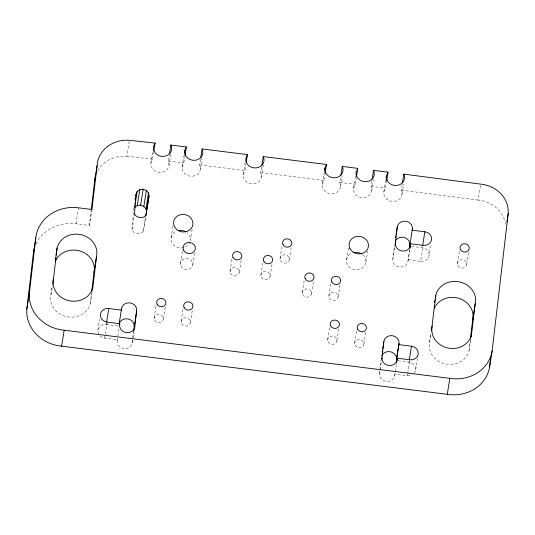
<?xml version="1.0" encoding="UTF-8"?>
<svg xmlns="http://www.w3.org/2000/svg" width="535" height="535" viewBox="0 0 535 535"><rect width="100%" height="100%" fill="white"/><g stroke="black" fill="none" stroke-linecap="round" stroke-linejoin="round"><path stroke-width="0.4" stroke-dasharray="2.67 2.01" d="M145.594 217.564L143.347 231.347A6.614 5.939 9 0 1 131.991 229.93L134.031 206.256M92.013 292.872L90.368 303.251A20.156 18.103 9 0 1 66.641 316.687A20.156 18.103 9 0 1 50.959 294.812L52.189 284.272M35.992 244.12A38.868 34.902 9 0 1 75.93 223.77L89.432 225.449L91.164 210.616M90.368 303.251L91.505 293.521M134.151 330.77L132.252 342.734A7.624 6.848 9 0 1 123.893 348.599A7.624 6.848 9 0 1 117.118 340.849L117.259 339.665L104.666 338.093A7.624 6.848 9 0 1 100.226 336.114M132.252 342.734L133.576 331.419M396.375 364.388L394.603 375.563A7.624 6.848 9 0 1 386.243 381.422A7.624 6.848 9 0 1 379.469 373.671L381.074 359.935M409.736 249.965L407.971 261.133A7.624 6.848 9 0 1 399.605 266.992A7.624 6.848 9 0 1 392.83 259.248L394.435 245.505M394.603 375.563L394.763 374.186L407.356 375.757A7.624 6.848 9 0 0 412.124 374.928M407.971 261.133L409.643 250.186M470.713 340.14L469.068 350.512A20.156 18.103 9 0 1 445.347 363.954A20.156 18.103 9 0 1 429.659 342.072L430.702 333.158M469.068 350.512L470.205 340.788M371.892 180.716L371.009 186.3A9.182 8.246 9 0 1 364.074 197.616A9.182 8.246 9 0 1 353.528 188.273L355.387 184.348L356.337 177.961M50.959 294.812L52.35 286.038M75.93 223.77L78.458 207.807M89.432 225.449L91.953 209.493M97.898 330.349L99.664 319.174M97.744 170.765A30.95 27.793 9 0 1 126.855 156.247L129.256 141.086M98.514 333.873A7.624 6.848 9 0 1 106.258 324.484L106.512 322.893M104.666 338.093L105.174 334.903M105.301 334.108L107.194 322.137M134.158 205.46L134.405 203.862M131.991 229.93L134.519 213.973M117.118 340.849L119.024 328.497M170.859 154.087L169.087 165.255A9.182 8.246 9 0 1 159.022 172.31A9.182 8.246 9 0 1 150.87 162.981L152.769 151.01M150.87 162.981L152.555 159.149L153.572 152.722M143.347 231.347L145.627 216.989M169.087 165.255L168.338 161.102L169.227 155.484M154.154 317.964L156.173 305.197M200.478 159.323L199.595 164.907A9.182 8.246 9 0 1 192.66 176.222A9.182 8.246 9 0 1 182.114 166.88L183.886 155.712M171.073 237.968L173.093 225.202M182.114 166.88L183.813 162.934L184.829 156.554M163.382 319.114L165.402 306.348M180.509 263.22L182.529 250.454M200.337 169.154L202.103 157.986M192.152 229.207L190.386 240.375A9.73 8.741 9 0 0 187.083 232.738M181.144 321.334L183.171 308.568M192.834 264.758L194.733 252.787M190.373 322.485L192.399 309.718M261.602 166.947L260.719 172.537A9.182 8.246 9 0 1 253.784 183.853A9.182 8.246 9 0 1 243.244 174.51L245.264 161.744M243.244 174.51L244.943 170.565L245.953 164.185M230.043 271.145L232.07 258.378M239.279 272.295L241.171 260.331M261.461 176.784L263.36 164.813M260.899 274.997L262.792 263.026M270.128 276.147L272.021 264.176M280.059 258.385L282.079 245.618M289.288 259.535L291.314 246.769M302.295 292.491L304.315 279.725M340.521 177.613L339.758 182.402A9.182 8.246 9 0 1 332.83 193.717A9.182 8.246 9 0 1 322.284 184.374L324.304 171.608M322.284 184.374L323.983 180.429L324.992 174.049M311.524 293.641L313.423 281.671M340.501 186.648L342.146 176.276M328.891 295.808L330.918 283.042M327.688 339.618L329.714 326.852M353.528 188.273L355.427 176.303M338.127 296.958L340.146 284.192M346.586 259.876L348.479 247.906M336.923 340.775L338.943 328.008M371.751 190.547L373.517 179.379M365.9 262.284L367.665 251.116M354.685 342.988L356.705 330.222M402.166 184.495L401.283 190.079A9.182 8.246 9 0 1 394.348 201.394A9.182 8.246 9 0 1 383.802 192.052L385.702 180.081M383.802 192.052L385.501 188.106L386.517 181.726M363.914 344.139L365.94 331.372M402.026 194.325L403.664 183.953M392.83 259.248L394.73 247.277M379.469 373.671L379.977 370.481M380.104 369.685L381.361 361.707M408.131 259.763L420.717 261.334L422.991 246.969M414.304 373.176A7.624 6.848 9 0 0 408.941 362.155L409.195 360.557M407.356 375.757L407.603 374.166M407.73 373.363L409.629 361.399M420.717 261.334A7.624 6.848 9 0 0 429.077 255.476L430.849 244.301M415.715 369.899L417.487 358.731M429.659 342.072L431.049 333.298M457.492 263.3L459.518 250.534M466.727 264.45L468.62 252.48M505.495 224.299A29.753 26.717 9 0 0 478.176 200.09L480.577 184.929M126.855 156.247L152.555 159.149M168.338 161.102L183.813 162.934M199.595 164.907L244.943 170.565M260.719 172.537L323.983 180.429M339.758 182.402L355.387 184.348M371.009 186.3L385.501 188.106M411.295 246.347L422.309 247.725A7.624 6.848 9 0 1 429.077 255.476M397.926 360.777L408.941 362.155M106.258 324.484L118.061 325.962M401.283 190.079L478.176 200.09M190.065 241.853A9.73 8.741 9 0 1 184.675 247.297M183.913 247.544A9.73 8.741 9 0 1 171.702 242.121A9.73 8.741 9 0 1 176.777 231.053M362.596 254.647A9.73 8.741 9 0 1 362.583 267.908A9.73 8.741 9 0 1 348.044 265.52A9.73 8.741 9 0 1 352.291 252.955M302.67 294.645A4.654 4.18 9 0 0 310.661 295.641A4.654 4.18 9 0 0 307.391 288.913A4.654 4.18 9 0 0 302.67 294.645M261.274 277.15A4.654 4.18 9 0 0 269.265 278.147A4.654 4.18 9 0 0 265.995 271.419A4.654 4.18 9 0 0 261.274 277.15M280.434 260.538A4.654 4.18 9 0 0 288.432 261.535A4.654 4.18 9 0 0 285.162 254.814A4.654 4.18 9 0 0 280.434 260.538M329.272 297.962A4.654 4.18 9 0 0 337.264 298.958A4.654 4.18 9 0 0 333.994 292.237A4.654 4.18 9 0 0 329.272 297.962M328.069 341.771A4.654 4.18 9 0 0 336.06 342.768A4.654 4.18 9 0 0 332.79 336.047A4.654 4.18 9 0 0 328.069 341.771M181.519 323.481A4.654 4.18 9 0 0 189.517 324.484A4.654 4.18 9 0 0 186.247 317.757A4.654 4.18 9 0 0 181.519 323.481M154.528 320.117A4.654 4.18 9 0 0 162.52 321.114A4.654 4.18 9 0 0 159.249 314.386A4.654 4.18 9 0 0 154.528 320.117M355.059 345.142A4.654 4.18 9 0 0 363.058 346.138A4.654 4.18 9 0 0 359.787 339.417A4.654 4.18 9 0 0 355.059 345.142M230.424 273.298A4.654 4.18 9 0 0 238.416 274.294A4.654 4.18 9 0 0 235.146 267.574A4.654 4.18 9 0 0 230.424 273.298M457.873 265.454A4.654 4.18 9 0 0 465.865 266.45A4.654 4.18 9 0 0 462.594 259.722A4.654 4.18 9 0 0 457.873 265.454M181.011 266.096A6.213 5.577 9 0 0 191.684 267.426A6.213 5.577 9 0 0 187.317 258.445A6.213 5.577 9 0 0 181.011 266.096"/><path stroke-width="0.8" d="M135.923 194.285L134.519 213.973A6.614 5.939 9 0 0 145.874 215.391L149.044 195.924L148.509 192.867L146.356 190.406L143.173 189.209L139.802 189.591L137.147 191.45L135.669 195.884M155.096 143.079L153.398 147.025A9.182 8.246 9 0 0 163.944 156.367A9.182 8.246 9 0 0 170.872 145.052L186.34 146.978L184.642 150.923A9.182 8.246 9 0 0 195.188 160.266A9.182 8.246 9 0 0 202.123 148.951L247.471 154.608L245.772 158.554A9.182 8.246 9 0 0 256.312 167.896A9.182 8.246 9 0 0 263.247 156.574L326.51 164.472L324.812 168.418A9.182 8.246 9 0 0 335.358 177.76A9.182 8.246 9 0 0 342.286 166.445L357.755 168.371L356.056 172.317A9.182 8.246 9 0 0 366.602 181.659A9.182 8.246 9 0 0 373.537 170.344L388.029 172.15L386.33 176.095A9.182 8.246 9 0 0 396.876 185.438A9.182 8.246 9 0 0 403.811 174.122L480.704 184.134A29.753 26.717 9 0 1 508.176 213.592L492.133 350.906L489.605 366.863A37.53 33.705 9 0 1 447.28 394.302L61.632 346.172A37.53 33.705 9 0 1 26.837 309.11L33.317 253.63L35.845 237.674A38.868 34.902 9 0 1 78.458 207.807L91.953 209.493L97.062 165.803A30.95 27.793 9 0 1 129.383 140.284L155.096 143.079L153.826 151.111M26.837 309.11L29.365 293.153L35.845 237.674M53.487 278.855L57.084 248.053A20.156 18.103 9 0 1 80.805 234.618A20.156 18.103 9 0 1 96.494 256.492L92.896 287.288A20.156 18.103 9 0 1 69.169 300.73A20.156 18.103 9 0 1 53.487 278.855L52.724 283.644M91.258 209.787L94.535 181.76L97.062 165.803M91.692 291.903L93.966 272.449L96.494 256.492M121.539 308.728L121.378 310.099L108.786 308.528A7.624 6.848 9 0 0 100.426 314.386A7.624 6.848 9 0 0 107.194 322.137L119.786 323.708L119.646 324.892A7.624 6.848 9 0 0 126.42 332.636A7.624 6.848 9 0 0 134.78 326.778L136.672 310.614A7.624 6.848 9 0 0 129.898 302.863A7.624 6.848 9 0 0 121.539 308.728L119.131 323.889M133.67 330.617L136.672 310.614M381.743 359.313L383.883 341.551A7.624 6.848 9 0 1 392.249 335.692A7.624 6.848 9 0 1 399.016 343.443L396.355 360.583L399.016 343.443M395.111 244.883L397.251 227.128A7.624 6.848 9 0 1 405.61 221.263A7.624 6.848 9 0 1 412.385 229.013L412.244 230.197L424.837 231.769A7.624 6.848 9 0 1 431.605 239.513A7.624 6.848 9 0 1 423.245 245.371L410.653 243.806L410.151 246.996M398.883 344.62L411.468 346.192A7.624 6.848 9 0 1 418.243 353.943A7.624 6.848 9 0 1 409.884 359.801L397.291 358.229L397.13 359.607A7.624 6.848 9 0 1 388.771 365.465A7.624 6.848 9 0 1 381.997 357.714M409.991 248.367L410.653 243.806M431.431 330.904L435.784 295.32A20.156 18.103 9 0 1 459.505 281.878A20.156 18.103 9 0 1 475.194 303.753L471.215 336.95M470.392 339.163L472.666 319.716L475.194 303.753M489.605 366.863L490.575 358.59M356.571 176.363L357.755 168.371M55.312 259.228L55.566 257.629M55.948 255.235L56.195 253.643M56.449 252.045L57.084 248.053M61.632 346.172L64.16 330.209A37.53 33.705 9 0 1 29.365 293.153M92.515 289.682L92.769 288.091M106.639 322.09L108.786 308.528M135.041 199.876L135.295 198.278M134.874 205.814L134.619 207.406L137.274 205.547L140.645 205.166L143.835 206.37L145.981 208.824L146.516 211.887L145.854 215.939M135.128 204.216L137.147 191.45M137.274 205.547L139.802 189.591M119.532 325.3L119.786 323.708M140.645 205.166L143.173 189.209M143.835 206.37L146.356 190.406M145.981 208.824L148.509 192.867M146.516 211.887L149.044 195.924M134.405 329.172L134.78 326.778M169.481 153.879L170.872 145.052M184.394 152.515L184.642 150.923M184.956 155.759L186.34 146.978M200.732 157.725L202.123 148.951M246.207 162.587L247.471 154.608M261.856 165.355L263.247 156.574M324.558 170.01L324.812 168.418M325.12 173.253L326.51 164.472M340.902 175.219L342.286 166.445M372.146 179.118L373.537 170.344M386.083 177.687L386.33 176.095M386.644 180.93L388.029 172.15M402.42 182.896L403.811 174.122M395.606 237.5L395.86 235.902M396.114 234.303L397.251 227.128M382.244 351.923L382.492 350.331M382.746 348.733L383.883 341.551M412.385 229.013L409.716 246.153L409.857 244.97A7.624 6.848 9 0 0 404.065 237.406A7.624 6.848 9 0 0 395.184 241.352M396.622 362.797L397.291 358.229M422.563 246.127L424.837 231.769M409.322 359.761L411.468 346.192M434.647 302.502L435.022 300.108M435.276 298.51L435.784 295.32M447.28 394.302L449.808 378.339A37.53 33.705 9 0 0 492.133 350.906M506.912 221.57L507.16 219.979M507.414 218.38L508.176 213.592M64.16 330.209L449.808 378.339M381.823 355.782A7.624 6.848 9 0 1 390.697 351.829A7.624 6.848 9 0 1 396.488 359.4M410.492 245.177A7.624 6.848 9 0 1 402.133 251.035A7.624 6.848 9 0 1 395.358 243.285M94.535 181.76A30.95 27.793 9 0 1 95.417 176.383M33.317 253.63A38.868 34.902 9 0 1 34.173 249.143M119.178 323.802A7.624 6.848 9 0 1 127.865 318.9A7.624 6.848 9 0 1 134.145 326.571M55.245 261.742A20.156 18.103 9 0 1 79.561 250.888A20.156 18.103 9 0 1 93.966 272.449M434.253 308.274A20.156 18.103 9 0 1 458.682 298.269A20.156 18.103 9 0 1 472.666 319.716M178.362 230.605A9.73 8.741 9 0 1 185.745 231.822M353.876 252.513A9.73 8.741 9 0 1 361.259 253.73M471.596 334.556A20.156 18.103 9 0 1 447.875 347.997A20.156 18.103 9 0 1 432.186 326.116M282.962 244.575A4.654 4.18 9 0 0 290.96 245.578A4.654 4.18 9 0 0 287.69 238.851A4.654 4.18 9 0 0 282.962 244.575M263.802 261.187A4.654 4.18 9 0 0 271.793 262.19A4.654 4.18 9 0 0 268.523 255.462A4.654 4.18 9 0 0 263.802 261.187M305.197 278.681A4.654 4.18 9 0 0 313.189 279.678A4.654 4.18 9 0 0 309.919 272.957A4.654 4.18 9 0 0 305.197 278.681M174.383 226.512A9.73 8.741 9 0 0 191.109 228.599A9.73 8.741 9 0 0 184.267 214.535A9.73 8.741 9 0 0 174.383 226.512M349.897 248.421A9.73 8.741 9 0 0 366.622 250.507A9.73 8.741 9 0 0 359.781 236.437A9.73 8.741 9 0 0 349.897 248.421M331.8 282.005A4.654 4.18 9 0 0 339.792 283.002A4.654 4.18 9 0 0 336.522 276.274A4.654 4.18 9 0 0 331.8 282.005M330.59 325.815A4.654 4.18 9 0 0 338.588 326.811A4.654 4.18 9 0 0 335.318 320.09A4.654 4.18 9 0 0 330.59 325.815M184.047 307.525A4.654 4.18 9 0 0 192.045 308.521A4.654 4.18 9 0 0 188.775 301.8A4.654 4.18 9 0 0 184.047 307.525M157.056 304.154A4.654 4.18 9 0 0 165.047 305.151A4.654 4.18 9 0 0 161.777 298.43A4.654 4.18 9 0 0 157.056 304.154M357.587 329.185A4.654 4.18 9 0 0 365.586 330.182A4.654 4.18 9 0 0 362.315 323.454A4.654 4.18 9 0 0 357.587 329.185M232.952 257.342A4.654 4.18 9 0 0 240.944 258.338A4.654 4.18 9 0 0 237.674 251.611A4.654 4.18 9 0 0 232.952 257.342M460.401 249.491A4.654 4.18 9 0 0 468.392 250.494A4.654 4.18 9 0 0 465.122 243.766A4.654 4.18 9 0 0 460.401 249.491M183.538 250.133A6.213 5.577 9 0 0 194.212 251.463A6.213 5.577 9 0 0 189.845 242.489A6.213 5.577 9 0 0 183.538 250.133"/></g></svg>
